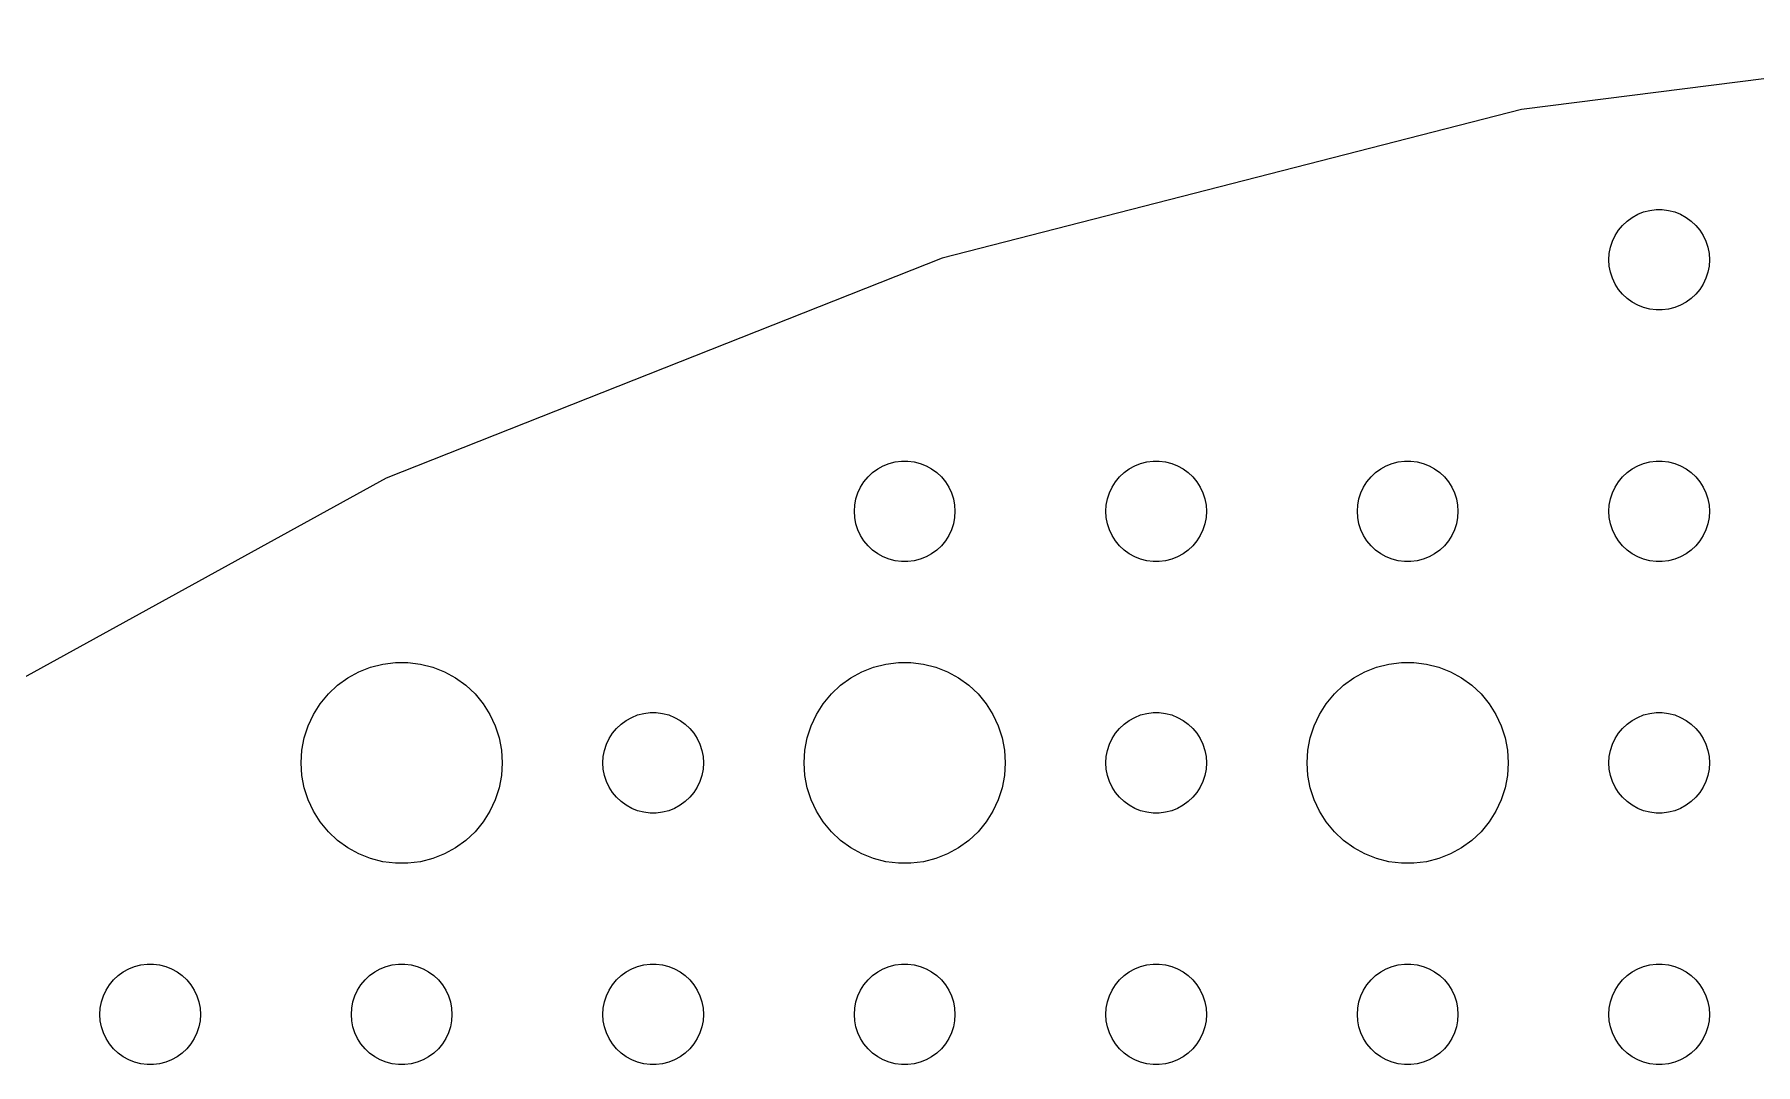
# Model space of a CAD drawing. Header units: metres. Extents: x -142 to 142, y -142 to 142.
# Drawn here: x -71 to -19.6, y 111 to 141.7 of the extents above; entities that cross this region are included whole.
import ezdxf

# ---------------------------------------------------------------- set-up
doc = ezdxf.new("R2010")
doc.units = ezdxf.units.M

msp = doc.modelspace()

# ---------------------------------------------------------------- linework, layer by layer
for p, q in [((-8.91624, 141.72), (-26.6081, 139.485)), ((-26.6081, 139.485), (-43.8804, 135.05)), ((-23.7135, 135.882), (-23.5934, 136.027)), ((-23.5934, 136.027), (-23.4561, 136.156)), ((-23.4561, 136.156), (-23.3037, 136.266)), ((-23.3037, 136.266), (-23.1387, 136.357)), ((-23.1387, 136.357), (-22.9635, 136.427)), ((-22.9635, 136.427), (-22.7811, 136.473)), ((-22.7811, 136.473), (-22.5942, 136.497)), ((-22.5942, 136.497), (-22.4058, 136.497)), ((-22.4058, 136.497), (-22.2189, 136.473)), ((-22.2189, 136.473), (-22.0365, 136.427)), ((-22.0365, 136.427), (-21.8613, 136.357)), ((-21.8613, 136.357), (-21.6963, 136.266)), ((-21.6963, 136.266), (-21.5439, 136.156)), ((-21.5439, 136.156), (-21.4065, 136.027)), ((-21.4065, 136.027), (-21.2865, 135.882)), ((-23.9529, 135.373), (-23.8947, 135.552)), ((-23.8947, 135.552), (-23.8145, 135.723)), ((-23.8145, 135.723), (-23.7135, 135.882)), ((-21.2865, 135.882), (-21.1855, 135.723)), ((-21.1855, 135.723), (-21.1053, 135.552)), ((-21.1053, 135.552), (-21.0471, 135.373)), ((-43.8804, 135.05), (-60.4606, 128.485)), ((-24, 135), (-23.9882, 135.188)), ((-23.9882, 134.812), (-24, 135)), ((-23.9882, 135.188), (-23.9529, 135.373)), ((-21.0471, 135.373), (-21.0118, 135.188)), ((-21.0118, 135.188), (-21, 135)), ((-21, 135), (-21.0118, 134.812)), ((-23.9529, 134.627), (-23.9882, 134.812)), ((-23.8947, 134.448), (-23.9529, 134.627)), ((-21.0471, 134.627), (-21.1053, 134.448)), ((-21.0118, 134.812), (-21.0471, 134.627)), ((-23.8145, 134.277), (-23.8947, 134.448)), ((-23.7135, 134.118), (-23.8145, 134.277)), ((-23.5934, 133.973), (-23.7135, 134.118)), ((-23.4561, 133.844), (-23.5934, 133.973)), ((-21.4065, 133.973), (-21.5439, 133.844)), ((-21.2865, 134.118), (-21.4065, 133.973)), ((-21.1855, 134.277), (-21.2865, 134.118)), ((-21.1053, 134.448), (-21.1855, 134.277)), ((-23.3037, 133.734), (-23.4561, 133.844)), ((-23.1387, 133.643), (-23.3037, 133.734)), ((-22.9635, 133.573), (-23.1387, 133.643)), ((-22.7811, 133.527), (-22.9635, 133.573)), ((-22.5942, 133.503), (-22.7811, 133.527)), ((-22.4058, 133.503), (-22.5942, 133.503)), ((-22.2189, 133.527), (-22.4058, 133.503)), ((-22.0365, 133.573), (-22.2189, 133.527)), ((-21.8613, 133.643), (-22.0365, 133.573)), ((-21.6963, 133.734), (-21.8613, 133.643)), ((-21.5439, 133.844), (-21.6963, 133.734)), ((-45.8037, 128.766), (-45.6387, 128.857)), ((-45.6387, 128.857), (-45.4635, 128.927)), ((-45.4635, 128.927), (-45.2811, 128.973)), ((-45.2811, 128.973), (-45.0942, 128.997)), ((-45.0942, 128.997), (-44.9058, 128.997)), ((-44.9058, 128.997), (-44.7189, 128.973)), ((-44.7189, 128.973), (-44.5365, 128.927)), ((-44.5365, 128.927), (-44.3613, 128.857)), ((-44.3613, 128.857), (-44.1963, 128.766)), ((-38.3037, 128.766), (-38.1387, 128.857)), ((-38.1387, 128.857), (-37.9635, 128.927)), ((-37.9635, 128.927), (-37.7811, 128.973)), ((-37.7811, 128.973), (-37.5942, 128.997)), ((-37.5942, 128.997), (-37.4058, 128.997)), ((-37.4058, 128.997), (-37.2189, 128.973)), ((-37.2189, 128.973), (-37.0365, 128.927)), ((-37.0365, 128.927), (-36.8613, 128.857)), ((-36.8613, 128.857), (-36.6963, 128.766)), ((-30.8037, 128.766), (-30.6387, 128.857)), ((-30.6387, 128.857), (-30.4635, 128.927)), ((-30.4635, 128.927), (-30.2811, 128.973)), ((-30.2811, 128.973), (-30.0942, 128.997)), ((-30.0942, 128.997), (-29.9058, 128.997)), ((-29.9058, 128.997), (-29.7189, 128.973)), ((-29.7189, 128.973), (-29.5365, 128.927)), ((-29.5365, 128.927), (-29.3613, 128.857)), ((-29.3613, 128.857), (-29.1963, 128.766)), ((-23.3037, 128.766), (-23.1387, 128.857)), ((-23.1387, 128.857), (-22.9635, 128.927)), ((-22.9635, 128.927), (-22.7811, 128.973)), ((-22.7811, 128.973), (-22.5942, 128.997)), ((-22.5942, 128.997), (-22.4058, 128.997)), ((-22.4058, 128.997), (-22.2189, 128.973)), ((-22.2189, 128.973), (-22.0365, 128.927)), ((-22.0365, 128.927), (-21.8613, 128.857)), ((-21.8613, 128.857), (-21.6963, 128.766)), ((-60.4606, 128.485), (-76.0874, 119.895)), ((-46.3145, 128.223), (-46.2135, 128.382)), ((-46.2135, 128.382), (-46.0934, 128.527)), ((-46.0934, 128.527), (-45.9561, 128.656)), ((-45.9561, 128.656), (-45.8037, 128.766)), ((-44.1963, 128.766), (-44.0439, 128.656)), ((-44.0439, 128.656), (-43.9065, 128.527)), ((-43.9065, 128.527), (-43.7865, 128.382)), ((-43.7865, 128.382), (-43.6855, 128.223)), ((-38.8145, 128.223), (-38.7135, 128.382)), ((-38.7135, 128.382), (-38.5934, 128.527)), ((-38.5934, 128.527), (-38.4561, 128.656)), ((-38.4561, 128.656), (-38.3037, 128.766)), ((-36.6963, 128.766), (-36.5439, 128.656)), ((-36.5439, 128.656), (-36.4065, 128.527)), ((-36.4065, 128.527), (-36.2865, 128.382)), ((-36.2865, 128.382), (-36.1855, 128.223)), ((-31.3145, 128.223), (-31.2135, 128.382)), ((-31.2135, 128.382), (-31.0934, 128.527)), ((-31.0934, 128.527), (-30.9561, 128.656)), ((-30.9561, 128.656), (-30.8037, 128.766)), ((-29.1963, 128.766), (-29.0439, 128.656)), ((-29.0439, 128.656), (-28.9065, 128.527)), ((-28.9065, 128.527), (-28.7865, 128.382)), ((-28.7865, 128.382), (-28.6855, 128.223)), ((-23.8145, 128.223), (-23.7135, 128.382)), ((-23.7135, 128.382), (-23.5934, 128.527)), ((-23.5934, 128.527), (-23.4561, 128.656)), ((-23.4561, 128.656), (-23.3037, 128.766)), ((-21.6963, 128.766), (-21.5439, 128.656)), ((-21.5439, 128.656), (-21.4065, 128.527)), ((-21.4065, 128.527), (-21.2865, 128.382)), ((-21.2865, 128.382), (-21.1855, 128.223)), ((-46.4882, 127.688), (-46.4529, 127.873)), ((-46.4529, 127.873), (-46.3947, 128.052)), ((-46.3947, 128.052), (-46.3145, 128.223)), ((-43.6855, 128.223), (-43.6053, 128.052)), ((-43.6053, 128.052), (-43.5471, 127.873)), ((-43.5471, 127.873), (-43.5118, 127.688)), ((-38.9882, 127.688), (-38.9529, 127.873)), ((-38.9529, 127.873), (-38.8947, 128.052)), ((-38.8947, 128.052), (-38.8145, 128.223)), ((-36.1855, 128.223), (-36.1053, 128.052)), ((-36.1053, 128.052), (-36.0471, 127.873)), ((-36.0471, 127.873), (-36.0118, 127.688)), ((-31.4882, 127.688), (-31.4529, 127.873)), ((-31.4529, 127.873), (-31.3947, 128.052)), ((-31.3947, 128.052), (-31.3145, 128.223)), ((-28.6855, 128.223), (-28.6053, 128.052)), ((-28.6053, 128.052), (-28.5471, 127.873)), ((-28.5471, 127.873), (-28.5118, 127.688)), ((-23.9882, 127.688), (-23.9529, 127.873)), ((-23.9529, 127.873), (-23.8947, 128.052)), ((-23.8947, 128.052), (-23.8145, 128.223)), ((-21.1855, 128.223), (-21.1053, 128.052)), ((-21.1053, 128.052), (-21.0471, 127.873)), ((-21.0471, 127.873), (-21.0118, 127.688)), ((-46.5, 127.5), (-46.4882, 127.688)), ((-46.4882, 127.312), (-46.5, 127.5)), ((-46.4529, 127.127), (-46.4882, 127.312)), ((-43.5118, 127.312), (-43.5471, 127.127)), ((-43.5118, 127.688), (-43.5, 127.5)), ((-43.5, 127.5), (-43.5118, 127.312)), ((-39, 127.5), (-38.9882, 127.688)), ((-38.9882, 127.312), (-39, 127.5)), ((-38.9529, 127.127), (-38.9882, 127.312)), ((-36.0118, 127.312), (-36.0471, 127.127)), ((-36.0118, 127.688), (-36, 127.5)), ((-36, 127.5), (-36.0118, 127.312)), ((-31.5, 127.5), (-31.4882, 127.688)), ((-31.4882, 127.312), (-31.5, 127.5)), ((-31.4529, 127.127), (-31.4882, 127.312)), ((-28.5118, 127.312), (-28.5471, 127.127)), ((-28.5118, 127.688), (-28.5, 127.5)), ((-28.5, 127.5), (-28.5118, 127.312)), ((-24, 127.5), (-23.9882, 127.688)), ((-23.9882, 127.312), (-24, 127.5)), ((-23.9529, 127.127), (-23.9882, 127.312)), ((-21.0118, 127.312), (-21.0471, 127.127)), ((-21.0118, 127.688), (-21, 127.5)), ((-21, 127.5), (-21.0118, 127.312)), ((-46.3947, 126.948), (-46.4529, 127.127)), ((-46.3145, 126.777), (-46.3947, 126.948)), ((-43.6053, 126.948), (-43.6855, 126.777)), ((-43.5471, 127.127), (-43.6053, 126.948)), ((-38.8947, 126.948), (-38.9529, 127.127)), ((-38.8145, 126.777), (-38.8947, 126.948)), ((-36.1053, 126.948), (-36.1855, 126.777)), ((-36.0471, 127.127), (-36.1053, 126.948)), ((-31.3947, 126.948), (-31.4529, 127.127)), ((-31.3145, 126.777), (-31.3947, 126.948)), ((-28.6053, 126.948), (-28.6855, 126.777)), ((-28.5471, 127.127), (-28.6053, 126.948)), ((-23.8947, 126.948), (-23.9529, 127.127)), ((-23.8145, 126.777), (-23.8947, 126.948)), ((-21.1053, 126.948), (-21.1855, 126.777)), ((-21.0471, 127.127), (-21.1053, 126.948)), ((-46.2135, 126.618), (-46.3145, 126.777)), ((-46.0934, 126.473), (-46.2135, 126.618)), ((-45.9561, 126.344), (-46.0934, 126.473)), ((-45.8037, 126.234), (-45.9561, 126.344)), ((-44.0439, 126.344), (-44.1963, 126.234)), ((-43.9065, 126.473), (-44.0439, 126.344)), ((-43.7865, 126.618), (-43.9065, 126.473)), ((-43.6855, 126.777), (-43.7865, 126.618)), ((-38.7135, 126.618), (-38.8145, 126.777)), ((-38.5934, 126.473), (-38.7135, 126.618)), ((-38.4561, 126.344), (-38.5934, 126.473)), ((-38.3037, 126.234), (-38.4561, 126.344)), ((-36.5439, 126.344), (-36.6963, 126.234)), ((-36.4065, 126.473), (-36.5439, 126.344)), ((-36.2865, 126.618), (-36.4065, 126.473)), ((-36.1855, 126.777), (-36.2865, 126.618)), ((-31.2135, 126.618), (-31.3145, 126.777)), ((-31.0934, 126.473), (-31.2135, 126.618)), ((-30.9561, 126.344), (-31.0934, 126.473)), ((-30.8037, 126.234), (-30.9561, 126.344)), ((-29.0439, 126.344), (-29.1963, 126.234)), ((-28.9065, 126.473), (-29.0439, 126.344)), ((-28.7865, 126.618), (-28.9065, 126.473)), ((-28.6855, 126.777), (-28.7865, 126.618)), ((-23.7135, 126.618), (-23.8145, 126.777)), ((-23.5934, 126.473), (-23.7135, 126.618)), ((-23.4561, 126.344), (-23.5934, 126.473)), ((-23.3037, 126.234), (-23.4561, 126.344)), ((-21.5439, 126.344), (-21.6963, 126.234)), ((-21.4065, 126.473), (-21.5439, 126.344)), ((-21.2865, 126.618), (-21.4065, 126.473)), ((-21.1855, 126.777), (-21.2865, 126.618)), ((-45.6387, 126.143), (-45.8037, 126.234)), ((-45.4635, 126.073), (-45.6387, 126.143)), ((-45.2811, 126.027), (-45.4635, 126.073)), ((-45.0942, 126.003), (-45.2811, 126.027)), ((-44.9058, 126.003), (-45.0942, 126.003)), ((-44.7189, 126.027), (-44.9058, 126.003)), ((-44.5365, 126.073), (-44.7189, 126.027)), ((-44.3613, 126.143), (-44.5365, 126.073)), ((-44.1963, 126.234), (-44.3613, 126.143)), ((-38.1387, 126.143), (-38.3037, 126.234)), ((-37.9635, 126.073), (-38.1387, 126.143)), ((-37.7811, 126.027), (-37.9635, 126.073)), ((-37.5942, 126.003), (-37.7811, 126.027)), ((-37.4058, 126.003), (-37.5942, 126.003)), ((-37.2189, 126.027), (-37.4058, 126.003)), ((-37.0365, 126.073), (-37.2189, 126.027)), ((-36.8613, 126.143), (-37.0365, 126.073)), ((-36.6963, 126.234), (-36.8613, 126.143)), ((-30.6387, 126.143), (-30.8037, 126.234)), ((-30.4635, 126.073), (-30.6387, 126.143)), ((-30.2811, 126.027), (-30.4635, 126.073)), ((-30.0942, 126.003), (-30.2811, 126.027)), ((-29.9058, 126.003), (-30.0942, 126.003)), ((-29.7189, 126.027), (-29.9058, 126.003)), ((-29.5365, 126.073), (-29.7189, 126.027)), ((-29.3613, 126.143), (-29.5365, 126.073)), ((-29.1963, 126.234), (-29.3613, 126.143)), ((-23.1387, 126.143), (-23.3037, 126.234)), ((-22.9635, 126.073), (-23.1387, 126.143)), ((-22.7811, 126.027), (-22.9635, 126.073)), ((-22.5942, 126.003), (-22.7811, 126.027)), ((-22.4058, 126.003), (-22.5942, 126.003)), ((-22.2189, 126.027), (-22.4058, 126.003)), ((-22.0365, 126.073), (-22.2189, 126.027)), ((-21.8613, 126.143), (-22.0365, 126.073)), ((-21.6963, 126.234), (-21.8613, 126.143)), ((-61.6075, 122.533), (-61.2773, 122.714)), ((-61.2773, 122.714), (-60.927, 122.853)), ((-60.927, 122.853), (-60.5621, 122.947)), ((-60.5621, 122.947), (-60.1884, 122.994)), ((-60.1884, 122.994), (-59.8116, 122.994)), ((-59.8116, 122.994), (-59.4379, 122.947)), ((-59.4379, 122.947), (-59.0729, 122.853)), ((-59.0729, 122.853), (-58.7227, 122.714)), ((-58.7227, 122.714), (-58.3925, 122.533)), ((-46.6075, 122.533), (-46.2773, 122.714)), ((-46.2773, 122.714), (-45.927, 122.853)), ((-45.927, 122.853), (-45.5621, 122.947)), ((-45.5621, 122.947), (-45.1884, 122.994)), ((-45.1884, 122.994), (-44.8116, 122.994)), ((-44.8116, 122.994), (-44.4379, 122.947)), ((-44.4379, 122.947), (-44.0729, 122.853)), ((-44.0729, 122.853), (-43.7227, 122.714)), ((-43.7227, 122.714), (-43.3925, 122.533)), ((-31.6075, 122.533), (-31.2773, 122.714)), ((-31.2773, 122.714), (-30.927, 122.853)), ((-30.927, 122.853), (-30.5621, 122.947)), ((-30.5621, 122.947), (-30.1884, 122.994)), ((-30.1884, 122.994), (-29.8116, 122.994)), ((-29.8116, 122.994), (-29.4379, 122.947)), ((-29.4379, 122.947), (-29.0729, 122.853)), ((-29.0729, 122.853), (-28.7227, 122.714)), ((-28.7227, 122.714), (-28.3925, 122.533)), ((-62.1869, 122.054), (-61.9123, 122.312)), ((-61.9123, 122.312), (-61.6075, 122.533)), ((-58.3925, 122.533), (-58.0877, 122.312)), ((-58.0877, 122.312), (-57.8131, 122.054)), ((-47.1869, 122.054), (-46.9123, 122.312)), ((-46.9123, 122.312), (-46.6075, 122.533)), ((-43.3925, 122.533), (-43.0877, 122.312)), ((-43.0877, 122.312), (-42.8131, 122.054)), ((-32.1869, 122.054), (-31.9123, 122.312)), ((-31.9123, 122.312), (-31.6075, 122.533)), ((-28.3925, 122.533), (-28.0877, 122.312)), ((-28.0877, 122.312), (-27.8131, 122.054)), ((-62.6289, 121.445), (-62.427, 121.763)), ((-62.427, 121.763), (-62.1869, 122.054)), ((-57.8131, 122.054), (-57.5729, 121.763)), ((-57.5729, 121.763), (-57.3711, 121.445)), ((-47.6289, 121.445), (-47.427, 121.763)), ((-47.427, 121.763), (-47.1869, 122.054)), ((-42.8131, 122.054), (-42.5729, 121.763)), ((-42.5729, 121.763), (-42.3711, 121.445)), ((-32.6289, 121.445), (-32.427, 121.763)), ((-32.427, 121.763), (-32.1869, 122.054)), ((-27.8131, 122.054), (-27.5729, 121.763)), ((-27.5729, 121.763), (-27.3711, 121.445)), ((-62.7893, 121.104), (-62.6289, 121.445)), ((-57.3711, 121.445), (-57.2107, 121.104)), ((-53.5934, 121.027), (-53.4561, 121.156)), ((-53.4561, 121.156), (-53.3037, 121.266)), ((-53.3037, 121.266), (-53.1387, 121.357)), ((-53.1387, 121.357), (-52.9635, 121.427)), ((-52.9635, 121.427), (-52.7811, 121.473)), ((-52.7811, 121.473), (-52.5942, 121.497)), ((-52.5942, 121.497), (-52.4058, 121.497)), ((-52.4058, 121.497), (-52.2189, 121.473)), ((-52.2189, 121.473), (-52.0365, 121.427)), ((-52.0365, 121.427), (-51.8613, 121.357)), ((-51.8613, 121.357), (-51.6963, 121.266)), ((-51.6963, 121.266), (-51.5439, 121.156)), ((-51.5439, 121.156), (-51.4065, 121.027)), ((-47.7893, 121.104), (-47.6289, 121.445)), ((-42.3711, 121.445), (-42.2107, 121.104)), ((-38.5934, 121.027), (-38.4561, 121.156)), ((-38.4561, 121.156), (-38.3037, 121.266)), ((-38.3037, 121.266), (-38.1387, 121.357)), ((-38.1387, 121.357), (-37.9635, 121.427)), ((-37.9635, 121.427), (-37.7811, 121.473)), ((-37.7811, 121.473), (-37.5942, 121.497)), ((-37.5942, 121.497), (-37.4058, 121.497)), ((-37.4058, 121.497), (-37.2189, 121.473)), ((-37.2189, 121.473), (-37.0365, 121.427)), ((-37.0365, 121.427), (-36.8613, 121.357)), ((-36.8613, 121.357), (-36.6963, 121.266)), ((-36.6963, 121.266), (-36.5439, 121.156)), ((-36.5439, 121.156), (-36.4065, 121.027)), ((-32.7893, 121.104), (-32.6289, 121.445)), ((-27.3711, 121.445), (-27.2107, 121.104)), ((-23.5934, 121.027), (-23.4561, 121.156)), ((-23.4561, 121.156), (-23.3037, 121.266)), ((-23.3037, 121.266), (-23.1387, 121.357)), ((-23.1387, 121.357), (-22.9635, 121.427)), ((-22.9635, 121.427), (-22.7811, 121.473)), ((-22.7811, 121.473), (-22.5942, 121.497)), ((-22.5942, 121.497), (-22.4058, 121.497)), ((-22.4058, 121.497), (-22.2189, 121.473)), ((-22.2189, 121.473), (-22.0365, 121.427)), ((-22.0365, 121.427), (-21.8613, 121.357)), ((-21.8613, 121.357), (-21.6963, 121.266)), ((-21.6963, 121.266), (-21.5439, 121.156)), ((-21.5439, 121.156), (-21.4065, 121.027)), ((-62.9763, 120.376), (-62.9057, 120.746)), ((-62.9057, 120.746), (-62.7893, 121.104)), ((-57.2107, 121.104), (-57.0942, 120.746)), ((-57.0942, 120.746), (-57.0237, 120.376)), ((-53.8947, 120.552), (-53.8145, 120.723)), ((-53.8145, 120.723), (-53.7135, 120.882)), ((-53.7135, 120.882), (-53.5934, 121.027)), ((-51.4065, 121.027), (-51.2865, 120.882)), ((-51.2865, 120.882), (-51.1855, 120.723)), ((-51.1855, 120.723), (-51.1053, 120.552)), ((-47.9763, 120.376), (-47.9057, 120.746)), ((-47.9057, 120.746), (-47.7893, 121.104)), ((-42.2107, 121.104), (-42.0942, 120.746)), ((-42.0942, 120.746), (-42.0237, 120.376)), ((-38.8947, 120.552), (-38.8145, 120.723)), ((-38.8145, 120.723), (-38.7135, 120.882)), ((-38.7135, 120.882), (-38.5934, 121.027)), ((-36.4065, 121.027), (-36.2865, 120.882)), ((-36.2865, 120.882), (-36.1855, 120.723)), ((-36.1855, 120.723), (-36.1053, 120.552)), ((-32.9763, 120.376), (-32.9057, 120.746)), ((-32.9057, 120.746), (-32.7893, 121.104)), ((-27.2107, 121.104), (-27.0942, 120.746)), ((-27.0942, 120.746), (-27.0237, 120.376)), ((-23.8947, 120.552), (-23.8145, 120.723)), ((-23.8145, 120.723), (-23.7135, 120.882)), ((-23.7135, 120.882), (-23.5934, 121.027)), ((-21.4065, 121.027), (-21.2865, 120.882)), ((-21.2865, 120.882), (-21.1855, 120.723)), ((-21.1855, 120.723), (-21.1053, 120.552)), ((-63, 120), (-62.9763, 120.376)), ((-57.0237, 120.376), (-57, 120)), ((-54, 120), (-53.9882, 120.188)), ((-53.9882, 120.188), (-53.9529, 120.373)), ((-53.9529, 120.373), (-53.8947, 120.552)), ((-51.1053, 120.552), (-51.0471, 120.373)), ((-51.0471, 120.373), (-51.0118, 120.188)), ((-51.0118, 120.188), (-51, 120)), ((-48, 120), (-47.9763, 120.376)), ((-42.0237, 120.376), (-42, 120)), ((-39, 120), (-38.9882, 120.188)), ((-38.9882, 120.188), (-38.9529, 120.373)), ((-38.9529, 120.373), (-38.8947, 120.552)), ((-36.1053, 120.552), (-36.0471, 120.373)), ((-36.0471, 120.373), (-36.0118, 120.188)), ((-36.0118, 120.188), (-36, 120)), ((-33, 120), (-32.9763, 120.376)), ((-27.0237, 120.376), (-27, 120)), ((-24, 120), (-23.9882, 120.188)), ((-23.9882, 120.188), (-23.9529, 120.373)), ((-23.9529, 120.373), (-23.8947, 120.552)), ((-21.1053, 120.552), (-21.0471, 120.373)), ((-21.0471, 120.373), (-21.0118, 120.188)), ((-21.0118, 120.188), (-21, 120)), ((-62.9763, 119.624), (-63, 120)), ((-62.9057, 119.254), (-62.9763, 119.624)), ((-57.0237, 119.624), (-57.0942, 119.254)), ((-57, 120), (-57.0237, 119.624)), ((-53.9882, 119.812), (-54, 120)), ((-53.9529, 119.627), (-53.9882, 119.812)), ((-53.8947, 119.448), (-53.9529, 119.627)), ((-51.0471, 119.627), (-51.1053, 119.448)), ((-51.0118, 119.812), (-51.0471, 119.627)), ((-51, 120), (-51.0118, 119.812)), ((-47.9763, 119.624), (-48, 120)), ((-47.9057, 119.254), (-47.9763, 119.624)), ((-42.0237, 119.624), (-42.0942, 119.254)), ((-42, 120), (-42.0237, 119.624)), ((-38.9882, 119.812), (-39, 120)), ((-38.9529, 119.627), (-38.9882, 119.812)), ((-38.8947, 119.448), (-38.9529, 119.627)), ((-36.0471, 119.627), (-36.1053, 119.448)), ((-36.0118, 119.812), (-36.0471, 119.627)), ((-36, 120), (-36.0118, 119.812)), ((-32.9763, 119.624), (-33, 120)), ((-32.9057, 119.254), (-32.9763, 119.624)), ((-27.0237, 119.624), (-27.0942, 119.254)), ((-27, 120), (-27.0237, 119.624)), ((-23.9882, 119.812), (-24, 120)), ((-23.9529, 119.627), (-23.9882, 119.812)), ((-23.8947, 119.448), (-23.9529, 119.627)), ((-21.0471, 119.627), (-21.1053, 119.448)), ((-21.0118, 119.812), (-21.0471, 119.627)), ((-21, 120), (-21.0118, 119.812)), ((-62.7893, 118.896), (-62.9057, 119.254)), ((-57.0942, 119.254), (-57.2107, 118.896)), ((-53.8145, 119.277), (-53.8947, 119.448)), ((-53.7135, 119.118), (-53.8145, 119.277)), ((-53.5934, 118.973), (-53.7135, 119.118)), ((-51.2865, 119.118), (-51.4065, 118.973)), ((-51.1855, 119.277), (-51.2865, 119.118)), ((-51.1053, 119.448), (-51.1855, 119.277)), ((-47.7893, 118.896), (-47.9057, 119.254)), ((-42.0942, 119.254), (-42.2107, 118.896)), ((-38.8145, 119.277), (-38.8947, 119.448)), ((-38.7135, 119.118), (-38.8145, 119.277)), ((-38.5934, 118.973), (-38.7135, 119.118)), ((-36.2865, 119.118), (-36.4065, 118.973)), ((-36.1855, 119.277), (-36.2865, 119.118)), ((-36.1053, 119.448), (-36.1855, 119.277)), ((-32.7893, 118.896), (-32.9057, 119.254)), ((-27.0942, 119.254), (-27.2107, 118.896)), ((-23.8145, 119.277), (-23.8947, 119.448)), ((-23.7135, 119.118), (-23.8145, 119.277)), ((-23.5934, 118.973), (-23.7135, 119.118)), ((-21.2865, 119.118), (-21.4065, 118.973)), ((-21.1855, 119.277), (-21.2865, 119.118)), ((-21.1053, 119.448), (-21.1855, 119.277)), ((-62.6289, 118.555), (-62.7893, 118.896)), ((-57.2107, 118.896), (-57.3711, 118.555)), ((-53.4561, 118.844), (-53.5934, 118.973)), ((-53.3037, 118.734), (-53.4561, 118.844)), ((-53.1387, 118.643), (-53.3037, 118.734)), ((-52.9635, 118.573), (-53.1387, 118.643)), ((-52.7811, 118.527), (-52.9635, 118.573)), ((-52.0365, 118.573), (-52.2189, 118.527)), ((-51.8613, 118.643), (-52.0365, 118.573)), ((-51.6963, 118.734), (-51.8613, 118.643)), ((-51.5439, 118.844), (-51.6963, 118.734)), ((-51.4065, 118.973), (-51.5439, 118.844)), ((-47.6289, 118.555), (-47.7893, 118.896)), ((-42.2107, 118.896), (-42.3711, 118.555)), ((-38.4561, 118.844), (-38.5934, 118.973)), ((-38.3037, 118.734), (-38.4561, 118.844)), ((-38.1387, 118.643), (-38.3037, 118.734)), ((-37.9635, 118.573), (-38.1387, 118.643)), ((-37.7811, 118.527), (-37.9635, 118.573)), ((-37.0365, 118.573), (-37.2189, 118.527)), ((-36.8613, 118.643), (-37.0365, 118.573)), ((-36.6963, 118.734), (-36.8613, 118.643)), ((-36.5439, 118.844), (-36.6963, 118.734)), ((-36.4065, 118.973), (-36.5439, 118.844)), ((-32.6289, 118.555), (-32.7893, 118.896)), ((-27.2107, 118.896), (-27.3711, 118.555)), ((-23.4561, 118.844), (-23.5934, 118.973)), ((-23.3037, 118.734), (-23.4561, 118.844)), ((-23.1387, 118.643), (-23.3037, 118.734)), ((-22.9635, 118.573), (-23.1387, 118.643)), ((-22.7811, 118.527), (-22.9635, 118.573)), ((-22.0365, 118.573), (-22.2189, 118.527)), ((-21.8613, 118.643), (-22.0365, 118.573)), ((-21.6963, 118.734), (-21.8613, 118.643)), ((-21.5439, 118.844), (-21.6963, 118.734)), ((-21.4065, 118.973), (-21.5439, 118.844)), ((-62.427, 118.237), (-62.6289, 118.555)), ((-62.1869, 117.946), (-62.427, 118.237)), ((-57.5729, 118.237), (-57.8131, 117.946)), ((-57.3711, 118.555), (-57.5729, 118.237)), ((-52.5942, 118.503), (-52.7811, 118.527)), ((-52.4058, 118.503), (-52.5942, 118.503)), ((-52.2189, 118.527), (-52.4058, 118.503)), ((-47.427, 118.237), (-47.6289, 118.555)), ((-47.1869, 117.946), (-47.427, 118.237)), ((-42.5729, 118.237), (-42.8131, 117.946)), ((-42.3711, 118.555), (-42.5729, 118.237)), ((-37.5942, 118.503), (-37.7811, 118.527)), ((-37.4058, 118.503), (-37.5942, 118.503)), ((-37.2189, 118.527), (-37.4058, 118.503)), ((-32.427, 118.237), (-32.6289, 118.555)), ((-32.1869, 117.946), (-32.427, 118.237)), ((-27.5729, 118.237), (-27.8131, 117.946)), ((-27.3711, 118.555), (-27.5729, 118.237)), ((-22.5942, 118.503), (-22.7811, 118.527)), ((-22.4058, 118.503), (-22.5942, 118.503)), ((-22.2189, 118.527), (-22.4058, 118.503)), ((-61.9123, 117.688), (-62.1869, 117.946)), ((-61.6075, 117.467), (-61.9123, 117.688)), ((-58.0877, 117.688), (-58.3925, 117.467)), ((-57.8131, 117.946), (-58.0877, 117.688)), ((-46.9123, 117.688), (-47.1869, 117.946)), ((-46.6075, 117.467), (-46.9123, 117.688)), ((-43.0877, 117.688), (-43.3925, 117.467)), ((-42.8131, 117.946), (-43.0877, 117.688)), ((-31.9123, 117.688), (-32.1869, 117.946)), ((-31.6075, 117.467), (-31.9123, 117.688)), ((-28.0877, 117.688), (-28.3925, 117.467)), ((-27.8131, 117.946), (-28.0877, 117.688)), ((-61.2773, 117.286), (-61.6075, 117.467)), ((-60.927, 117.147), (-61.2773, 117.286)), ((-60.5621, 117.053), (-60.927, 117.147)), ((-60.1884, 117.006), (-60.5621, 117.053)), ((-59.4379, 117.053), (-59.8116, 117.006)), ((-59.0729, 117.147), (-59.4379, 117.053)), ((-58.7227, 117.286), (-59.0729, 117.147)), ((-58.3925, 117.467), (-58.7227, 117.286)), ((-46.2773, 117.286), (-46.6075, 117.467)), ((-45.927, 117.147), (-46.2773, 117.286)), ((-45.5621, 117.053), (-45.927, 117.147)), ((-45.1884, 117.006), (-45.5621, 117.053)), ((-44.4379, 117.053), (-44.8116, 117.006)), ((-44.0729, 117.147), (-44.4379, 117.053)), ((-43.7227, 117.286), (-44.0729, 117.147)), ((-43.3925, 117.467), (-43.7227, 117.286)), ((-31.2773, 117.286), (-31.6075, 117.467)), ((-30.927, 117.147), (-31.2773, 117.286)), ((-30.5621, 117.053), (-30.927, 117.147)), ((-30.1884, 117.006), (-30.5621, 117.053)), ((-29.4379, 117.053), (-29.8116, 117.006)), ((-29.0729, 117.147), (-29.4379, 117.053)), ((-28.7227, 117.286), (-29.0729, 117.147)), ((-28.3925, 117.467), (-28.7227, 117.286)), ((-59.8116, 117.006), (-60.1884, 117.006)), ((-44.8116, 117.006), (-45.1884, 117.006)), ((-29.8116, 117.006), (-30.1884, 117.006)), ((-67.9635, 113.927), (-67.7811, 113.973)), ((-67.7811, 113.973), (-67.5942, 113.997)), ((-67.5942, 113.997), (-67.4058, 113.997)), ((-67.4058, 113.997), (-67.2189, 113.973)), ((-67.2189, 113.973), (-67.0365, 113.927)), ((-60.4635, 113.927), (-60.2811, 113.973)), ((-60.2811, 113.973), (-60.0942, 113.997)), ((-60.0942, 113.997), (-59.9058, 113.997)), ((-59.9058, 113.997), (-59.7189, 113.973)), ((-59.7189, 113.973), (-59.5365, 113.927)), ((-52.9635, 113.927), (-52.7811, 113.973)), ((-52.7811, 113.973), (-52.5942, 113.997)), ((-52.5942, 113.997), (-52.4058, 113.997)), ((-52.4058, 113.997), (-52.2189, 113.973)), ((-52.2189, 113.973), (-52.0365, 113.927)), ((-45.4635, 113.927), (-45.2811, 113.973)), ((-45.2811, 113.973), (-45.0942, 113.997)), ((-45.0942, 113.997), (-44.9058, 113.997)), ((-44.9058, 113.997), (-44.7189, 113.973)), ((-44.7189, 113.973), (-44.5365, 113.927)), ((-37.9635, 113.927), (-37.7811, 113.973)), ((-37.7811, 113.973), (-37.5942, 113.997)), ((-37.5942, 113.997), (-37.4058, 113.997)), ((-37.4058, 113.997), (-37.2189, 113.973)), ((-37.2189, 113.973), (-37.0365, 113.927)), ((-30.4635, 113.927), (-30.2811, 113.973)), ((-30.2811, 113.973), (-30.0942, 113.997)), ((-30.0942, 113.997), (-29.9058, 113.997)), ((-29.9058, 113.997), (-29.7189, 113.973)), ((-29.7189, 113.973), (-29.5365, 113.927)), ((-22.9635, 113.927), (-22.7811, 113.973)), ((-22.7811, 113.973), (-22.5942, 113.997)), ((-22.5942, 113.997), (-22.4058, 113.997)), ((-22.4058, 113.997), (-22.2189, 113.973)), ((-22.2189, 113.973), (-22.0365, 113.927)), ((-68.7135, 113.382), (-68.5934, 113.527)), ((-68.5934, 113.527), (-68.4561, 113.656)), ((-68.4561, 113.656), (-68.3037, 113.766)), ((-68.3037, 113.766), (-68.1387, 113.857)), ((-68.1387, 113.857), (-67.9635, 113.927)), ((-67.0365, 113.927), (-66.8613, 113.857)), ((-66.8613, 113.857), (-66.6963, 113.766)), ((-66.6963, 113.766), (-66.5439, 113.656)), ((-66.5439, 113.656), (-66.4065, 113.527)), ((-66.4065, 113.527), (-66.2865, 113.382)), ((-61.2135, 113.382), (-61.0934, 113.527)), ((-61.0934, 113.527), (-60.9561, 113.656)), ((-60.9561, 113.656), (-60.8037, 113.766)), ((-60.8037, 113.766), (-60.6387, 113.857)), ((-60.6387, 113.857), (-60.4635, 113.927)), ((-59.5365, 113.927), (-59.3613, 113.857)), ((-59.3613, 113.857), (-59.1963, 113.766)), ((-59.1963, 113.766), (-59.0439, 113.656)), ((-59.0439, 113.656), (-58.9065, 113.527)), ((-58.9065, 113.527), (-58.7865, 113.382)), ((-53.7135, 113.382), (-53.5934, 113.527)), ((-53.5934, 113.527), (-53.4561, 113.656)), ((-53.4561, 113.656), (-53.3037, 113.766)), ((-53.3037, 113.766), (-53.1387, 113.857)), ((-53.1387, 113.857), (-52.9635, 113.927)), ((-52.0365, 113.927), (-51.8613, 113.857)), ((-51.8613, 113.857), (-51.6963, 113.766)), ((-51.6963, 113.766), (-51.5439, 113.656)), ((-51.5439, 113.656), (-51.4065, 113.527)), ((-51.4065, 113.527), (-51.2865, 113.382)), ((-46.2135, 113.382), (-46.0934, 113.527)), ((-46.0934, 113.527), (-45.9561, 113.656)), ((-45.9561, 113.656), (-45.8037, 113.766)), ((-45.8037, 113.766), (-45.6387, 113.857)), ((-45.6387, 113.857), (-45.4635, 113.927)), ((-44.5365, 113.927), (-44.3613, 113.857)), ((-44.3613, 113.857), (-44.1963, 113.766)), ((-44.1963, 113.766), (-44.0439, 113.656)), ((-44.0439, 113.656), (-43.9065, 113.527)), ((-43.9065, 113.527), (-43.7865, 113.382)), ((-38.7135, 113.382), (-38.5934, 113.527)), ((-38.5934, 113.527), (-38.4561, 113.656)), ((-38.4561, 113.656), (-38.3037, 113.766)), ((-38.3037, 113.766), (-38.1387, 113.857)), ((-38.1387, 113.857), (-37.9635, 113.927)), ((-37.0365, 113.927), (-36.8613, 113.857)), ((-36.8613, 113.857), (-36.6963, 113.766)), ((-36.6963, 113.766), (-36.5439, 113.656)), ((-36.5439, 113.656), (-36.4065, 113.527)), ((-36.4065, 113.527), (-36.2865, 113.382)), ((-31.2135, 113.382), (-31.0934, 113.527)), ((-31.0934, 113.527), (-30.9561, 113.656)), ((-30.9561, 113.656), (-30.8037, 113.766)), ((-30.8037, 113.766), (-30.6387, 113.857)), ((-30.6387, 113.857), (-30.4635, 113.927)), ((-29.5365, 113.927), (-29.3613, 113.857)), ((-29.3613, 113.857), (-29.1963, 113.766)), ((-29.1963, 113.766), (-29.0439, 113.656)), ((-29.0439, 113.656), (-28.9065, 113.527)), ((-28.9065, 113.527), (-28.7865, 113.382)), ((-23.7135, 113.382), (-23.5934, 113.527)), ((-23.5934, 113.527), (-23.4561, 113.656)), ((-23.4561, 113.656), (-23.3037, 113.766)), ((-23.3037, 113.766), (-23.1387, 113.857)), ((-23.1387, 113.857), (-22.9635, 113.927)), ((-22.0365, 113.927), (-21.8613, 113.857)), ((-21.8613, 113.857), (-21.6963, 113.766)), ((-21.6963, 113.766), (-21.5439, 113.656)), ((-21.5439, 113.656), (-21.4065, 113.527)), ((-21.4065, 113.527), (-21.2865, 113.382)), ((-68.9529, 112.873), (-68.8947, 113.052)), ((-68.8947, 113.052), (-68.8145, 113.223)), ((-68.8145, 113.223), (-68.7135, 113.382)), ((-66.2865, 113.382), (-66.1855, 113.223)), ((-66.1855, 113.223), (-66.1053, 113.052)), ((-66.1053, 113.052), (-66.0471, 112.873)), ((-61.4529, 112.873), (-61.3947, 113.052)), ((-61.3947, 113.052), (-61.3145, 113.223)), ((-61.3145, 113.223), (-61.2135, 113.382)), ((-58.7865, 113.382), (-58.6855, 113.223)), ((-58.6855, 113.223), (-58.6053, 113.052)), ((-58.6053, 113.052), (-58.5471, 112.873)), ((-53.9529, 112.873), (-53.8947, 113.052)), ((-53.8947, 113.052), (-53.8145, 113.223)), ((-53.8145, 113.223), (-53.7135, 113.382)), ((-51.2865, 113.382), (-51.1855, 113.223)), ((-51.1855, 113.223), (-51.1053, 113.052)), ((-51.1053, 113.052), (-51.0471, 112.873)), ((-46.4529, 112.873), (-46.3947, 113.052)), ((-46.3947, 113.052), (-46.3145, 113.223)), ((-46.3145, 113.223), (-46.2135, 113.382)), ((-43.7865, 113.382), (-43.6855, 113.223)), ((-43.6855, 113.223), (-43.6053, 113.052)), ((-43.6053, 113.052), (-43.5471, 112.873)), ((-38.9529, 112.873), (-38.8947, 113.052)), ((-38.8947, 113.052), (-38.8145, 113.223)), ((-38.8145, 113.223), (-38.7135, 113.382)), ((-36.2865, 113.382), (-36.1855, 113.223)), ((-36.1855, 113.223), (-36.1053, 113.052)), ((-36.1053, 113.052), (-36.0471, 112.873)), ((-31.4529, 112.873), (-31.3947, 113.052)), ((-31.3947, 113.052), (-31.3145, 113.223)), ((-31.3145, 113.223), (-31.2135, 113.382)), ((-28.7865, 113.382), (-28.6855, 113.223)), ((-28.6855, 113.223), (-28.6053, 113.052)), ((-28.6053, 113.052), (-28.5471, 112.873)), ((-23.9529, 112.873), (-23.8947, 113.052)), ((-23.8947, 113.052), (-23.8145, 113.223)), ((-23.8145, 113.223), (-23.7135, 113.382)), ((-21.2865, 113.382), (-21.1855, 113.223)), ((-21.1855, 113.223), (-21.1053, 113.052)), ((-21.1053, 113.052), (-21.0471, 112.873)), ((-69, 112.5), (-68.9882, 112.688)), ((-68.9882, 112.312), (-69, 112.5)), ((-68.9882, 112.688), (-68.9529, 112.873)), ((-66.0471, 112.873), (-66.0118, 112.688)), ((-66.0118, 112.688), (-66, 112.5)), ((-66, 112.5), (-66.0118, 112.312)), ((-61.5, 112.5), (-61.4882, 112.688)), ((-61.4882, 112.312), (-61.5, 112.5)), ((-61.4882, 112.688), (-61.4529, 112.873)), ((-58.5471, 112.873), (-58.5118, 112.688)), ((-58.5118, 112.688), (-58.5, 112.5)), ((-58.5, 112.5), (-58.5118, 112.312)), ((-54, 112.5), (-53.9882, 112.688)), ((-53.9882, 112.312), (-54, 112.5)), ((-53.9882, 112.688), (-53.9529, 112.873)), ((-51.0471, 112.873), (-51.0118, 112.688)), ((-51.0118, 112.688), (-51, 112.5)), ((-51, 112.5), (-51.0118, 112.312)), ((-46.5, 112.5), (-46.4882, 112.688)), ((-46.4882, 112.312), (-46.5, 112.5)), ((-46.4882, 112.688), (-46.4529, 112.873)), ((-43.5471, 112.873), (-43.5118, 112.688)), ((-43.5118, 112.688), (-43.5, 112.5)), ((-43.5, 112.5), (-43.5118, 112.312)), ((-39, 112.5), (-38.9882, 112.688)), ((-38.9882, 112.312), (-39, 112.5)), ((-38.9882, 112.688), (-38.9529, 112.873)), ((-36.0471, 112.873), (-36.0118, 112.688)), ((-36.0118, 112.688), (-36, 112.5)), ((-36, 112.5), (-36.0118, 112.312)), ((-31.5, 112.5), (-31.4882, 112.688)), ((-31.4882, 112.312), (-31.5, 112.5)), ((-31.4882, 112.688), (-31.4529, 112.873)), ((-28.5471, 112.873), (-28.5118, 112.688)), ((-28.5118, 112.688), (-28.5, 112.5)), ((-28.5, 112.5), (-28.5118, 112.312)), ((-24, 112.5), (-23.9882, 112.688)), ((-23.9882, 112.312), (-24, 112.5)), ((-23.9882, 112.688), (-23.9529, 112.873)), ((-21.0471, 112.873), (-21.0118, 112.688)), ((-21.0118, 112.688), (-21, 112.5)), ((-21, 112.5), (-21.0118, 112.312)), ((-68.9529, 112.127), (-68.9882, 112.312)), ((-68.8947, 111.948), (-68.9529, 112.127)), ((-68.8145, 111.777), (-68.8947, 111.948)), ((-66.1053, 111.948), (-66.1855, 111.777)), ((-66.0471, 112.127), (-66.1053, 111.948)), ((-66.0118, 112.312), (-66.0471, 112.127)), ((-61.4529, 112.127), (-61.4882, 112.312)), ((-61.3947, 111.948), (-61.4529, 112.127)), ((-61.3145, 111.777), (-61.3947, 111.948)), ((-58.6053, 111.948), (-58.6855, 111.777)), ((-58.5471, 112.127), (-58.6053, 111.948)), ((-58.5118, 112.312), (-58.5471, 112.127)), ((-53.9529, 112.127), (-53.9882, 112.312)), ((-53.8947, 111.948), (-53.9529, 112.127)), ((-53.8145, 111.777), (-53.8947, 111.948)), ((-51.1053, 111.948), (-51.1855, 111.777)), ((-51.0471, 112.127), (-51.1053, 111.948)), ((-51.0118, 112.312), (-51.0471, 112.127)), ((-46.4529, 112.127), (-46.4882, 112.312)), ((-46.3947, 111.948), (-46.4529, 112.127)), ((-46.3145, 111.777), (-46.3947, 111.948)), ((-43.6053, 111.948), (-43.6855, 111.777)), ((-43.5471, 112.127), (-43.6053, 111.948)), ((-43.5118, 112.312), (-43.5471, 112.127)), ((-38.9529, 112.127), (-38.9882, 112.312)), ((-38.8947, 111.948), (-38.9529, 112.127)), ((-38.8145, 111.777), (-38.8947, 111.948)), ((-36.1053, 111.948), (-36.1855, 111.777)), ((-36.0471, 112.127), (-36.1053, 111.948)), ((-36.0118, 112.312), (-36.0471, 112.127)), ((-31.4529, 112.127), (-31.4882, 112.312)), ((-31.3947, 111.948), (-31.4529, 112.127)), ((-31.3145, 111.777), (-31.3947, 111.948)), ((-28.6053, 111.948), (-28.6855, 111.777)), ((-28.5471, 112.127), (-28.6053, 111.948)), ((-28.5118, 112.312), (-28.5471, 112.127)), ((-23.9529, 112.127), (-23.9882, 112.312)), ((-23.8947, 111.948), (-23.9529, 112.127)), ((-23.8145, 111.777), (-23.8947, 111.948)), ((-21.1053, 111.948), (-21.1855, 111.777)), ((-21.0471, 112.127), (-21.1053, 111.948)), ((-21.0118, 112.312), (-21.0471, 112.127)), ((-68.7135, 111.618), (-68.8145, 111.777)), ((-68.5934, 111.473), (-68.7135, 111.618)), ((-68.4561, 111.344), (-68.5934, 111.473)), ((-66.4065, 111.473), (-66.5439, 111.344)), ((-66.2865, 111.618), (-66.4065, 111.473)), ((-66.1855, 111.777), (-66.2865, 111.618)), ((-61.2135, 111.618), (-61.3145, 111.777)), ((-61.0934, 111.473), (-61.2135, 111.618)), ((-60.9561, 111.344), (-61.0934, 111.473)), ((-58.9065, 111.473), (-59.0439, 111.344)), ((-58.7865, 111.618), (-58.9065, 111.473)), ((-58.6855, 111.777), (-58.7865, 111.618)), ((-53.7135, 111.618), (-53.8145, 111.777)), ((-53.5934, 111.473), (-53.7135, 111.618)), ((-53.4561, 111.344), (-53.5934, 111.473)), ((-51.4065, 111.473), (-51.5439, 111.344)), ((-51.2865, 111.618), (-51.4065, 111.473)), ((-51.1855, 111.777), (-51.2865, 111.618)), ((-46.2135, 111.618), (-46.3145, 111.777)), ((-46.0934, 111.473), (-46.2135, 111.618)), ((-45.9561, 111.344), (-46.0934, 111.473)), ((-43.9065, 111.473), (-44.0439, 111.344)), ((-43.7865, 111.618), (-43.9065, 111.473)), ((-43.6855, 111.777), (-43.7865, 111.618)), ((-38.7135, 111.618), (-38.8145, 111.777)), ((-38.5934, 111.473), (-38.7135, 111.618)), ((-38.4561, 111.344), (-38.5934, 111.473)), ((-36.4065, 111.473), (-36.5439, 111.344)), ((-36.2865, 111.618), (-36.4065, 111.473)), ((-36.1855, 111.777), (-36.2865, 111.618)), ((-31.2135, 111.618), (-31.3145, 111.777)), ((-31.0934, 111.473), (-31.2135, 111.618)), ((-30.9561, 111.344), (-31.0934, 111.473)), ((-28.9065, 111.473), (-29.0439, 111.344)), ((-28.7865, 111.618), (-28.9065, 111.473)), ((-28.6855, 111.777), (-28.7865, 111.618)), ((-23.7135, 111.618), (-23.8145, 111.777)), ((-23.5934, 111.473), (-23.7135, 111.618)), ((-23.4561, 111.344), (-23.5934, 111.473)), ((-21.4065, 111.473), (-21.5439, 111.344)), ((-21.2865, 111.618), (-21.4065, 111.473)), ((-21.1855, 111.777), (-21.2865, 111.618)), ((-68.3037, 111.234), (-68.4561, 111.344)), ((-68.1387, 111.143), (-68.3037, 111.234)), ((-67.9635, 111.073), (-68.1387, 111.143)), ((-67.7811, 111.027), (-67.9635, 111.073)), ((-67.5942, 111.003), (-67.7811, 111.027)), ((-67.4058, 111.003), (-67.5942, 111.003)), ((-67.2189, 111.027), (-67.4058, 111.003)), ((-67.0365, 111.073), (-67.2189, 111.027)), ((-66.8613, 111.143), (-67.0365, 111.073)), ((-66.6963, 111.234), (-66.8613, 111.143)), ((-66.5439, 111.344), (-66.6963, 111.234)), ((-60.8037, 111.234), (-60.9561, 111.344)), ((-60.6387, 111.143), (-60.8037, 111.234)), ((-60.4635, 111.073), (-60.6387, 111.143)), ((-60.2811, 111.027), (-60.4635, 111.073)), ((-60.0942, 111.003), (-60.2811, 111.027)), ((-59.9058, 111.003), (-60.0942, 111.003)), ((-59.7189, 111.027), (-59.9058, 111.003)), ((-59.5365, 111.073), (-59.7189, 111.027)), ((-59.3613, 111.143), (-59.5365, 111.073)), ((-59.1963, 111.234), (-59.3613, 111.143)), ((-59.0439, 111.344), (-59.1963, 111.234)), ((-53.3037, 111.234), (-53.4561, 111.344)), ((-53.1387, 111.143), (-53.3037, 111.234)), ((-52.9635, 111.073), (-53.1387, 111.143)), ((-52.7811, 111.027), (-52.9635, 111.073)), ((-52.5942, 111.003), (-52.7811, 111.027)), ((-52.4058, 111.003), (-52.5942, 111.003)), ((-52.2189, 111.027), (-52.4058, 111.003)), ((-52.0365, 111.073), (-52.2189, 111.027)), ((-51.8613, 111.143), (-52.0365, 111.073)), ((-51.6963, 111.234), (-51.8613, 111.143)), ((-51.5439, 111.344), (-51.6963, 111.234)), ((-45.8037, 111.234), (-45.9561, 111.344)), ((-45.6387, 111.143), (-45.8037, 111.234)), ((-45.4635, 111.073), (-45.6387, 111.143)), ((-45.2811, 111.027), (-45.4635, 111.073)), ((-45.0942, 111.003), (-45.2811, 111.027)), ((-44.9058, 111.003), (-45.0942, 111.003)), ((-44.7189, 111.027), (-44.9058, 111.003)), ((-44.5365, 111.073), (-44.7189, 111.027)), ((-44.3613, 111.143), (-44.5365, 111.073)), ((-44.1963, 111.234), (-44.3613, 111.143)), ((-44.0439, 111.344), (-44.1963, 111.234)), ((-38.3037, 111.234), (-38.4561, 111.344)), ((-38.1387, 111.143), (-38.3037, 111.234)), ((-37.9635, 111.073), (-38.1387, 111.143)), ((-37.7811, 111.027), (-37.9635, 111.073)), ((-37.5942, 111.003), (-37.7811, 111.027)), ((-37.4058, 111.003), (-37.5942, 111.003)), ((-37.2189, 111.027), (-37.4058, 111.003)), ((-37.0365, 111.073), (-37.2189, 111.027)), ((-36.8613, 111.143), (-37.0365, 111.073)), ((-36.6963, 111.234), (-36.8613, 111.143)), ((-36.5439, 111.344), (-36.6963, 111.234)), ((-30.8037, 111.234), (-30.9561, 111.344)), ((-30.6387, 111.143), (-30.8037, 111.234)), ((-30.4635, 111.073), (-30.6387, 111.143)), ((-30.2811, 111.027), (-30.4635, 111.073)), ((-30.0942, 111.003), (-30.2811, 111.027)), ((-29.9058, 111.003), (-30.0942, 111.003)), ((-29.7189, 111.027), (-29.9058, 111.003)), ((-29.5365, 111.073), (-29.7189, 111.027)), ((-29.3613, 111.143), (-29.5365, 111.073)), ((-29.1963, 111.234), (-29.3613, 111.143)), ((-29.0439, 111.344), (-29.1963, 111.234)), ((-23.3037, 111.234), (-23.4561, 111.344)), ((-23.1387, 111.143), (-23.3037, 111.234)), ((-22.9635, 111.073), (-23.1387, 111.143)), ((-22.7811, 111.027), (-22.9635, 111.073)), ((-22.5942, 111.003), (-22.7811, 111.027)), ((-22.4058, 111.003), (-22.5942, 111.003)), ((-22.2189, 111.027), (-22.4058, 111.003)), ((-22.0365, 111.073), (-22.2189, 111.027)), ((-21.8613, 111.143), (-22.0365, 111.073)), ((-21.6963, 111.234), (-21.8613, 111.143)), ((-21.5439, 111.344), (-21.6963, 111.234))]:
    msp.add_line(p, q)

doc.saveas('drawing.dxf')
